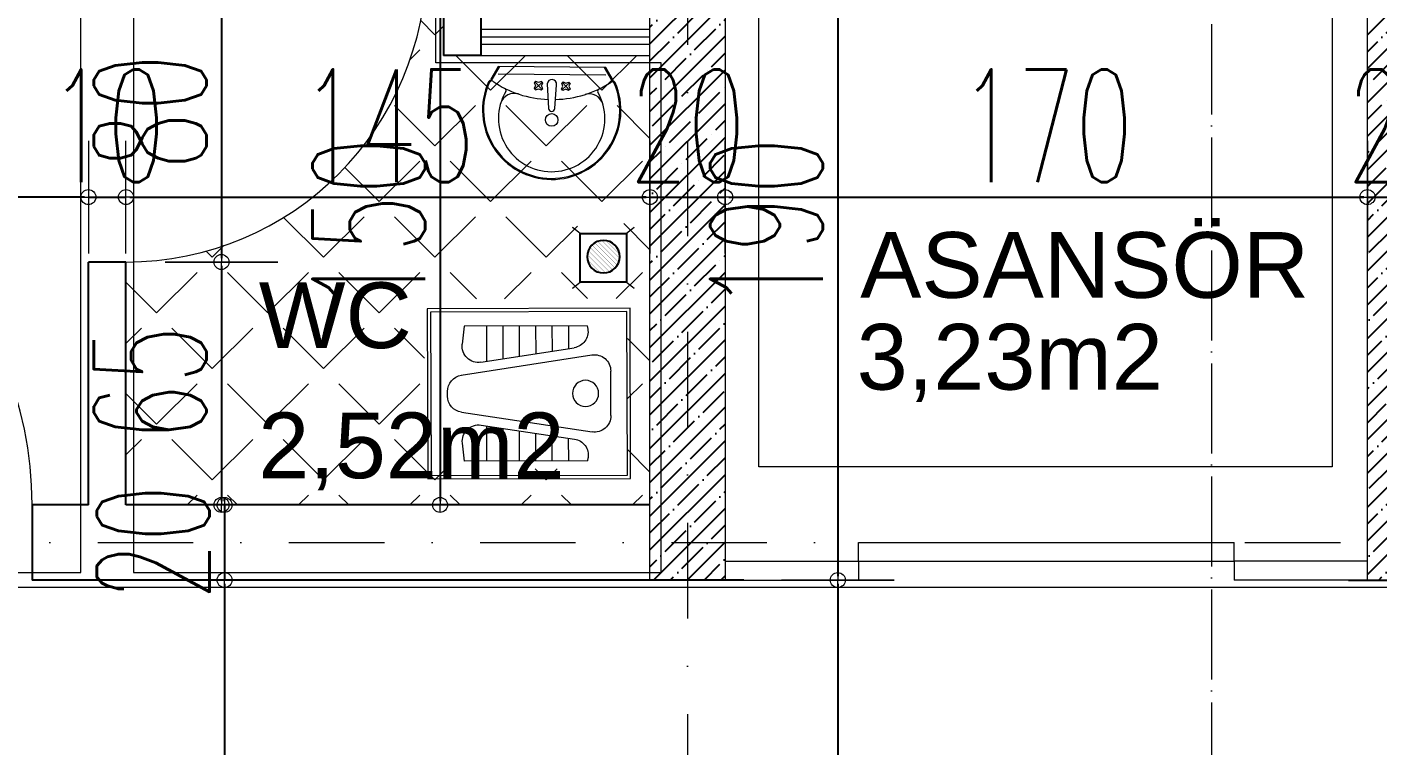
# Model space of a CAD drawing. Header units: millimetres. Extents: x -16104 to 67872, y -88009 to 12107.
# Drawn here: x 26156 to 26515.7, y -6313.7 to -6122.3 of the extents above; entities that cross this region are included whole.
import ezdxf

# ---------------------------------------------------------------- set-up
doc = ezdxf.new("R2010")
doc.units = ezdxf.units.MM
for name, pattern in [('ACAD_ISO04W100', [30, 24, -3, 0, -3]), ('ACAD_ISO07W100', [3, 0, -3]), ('DASHDOTX2', [50.8, 25.4, -12.7, 0, -12.7])]:
    doc.linetypes.add(name, pattern=pattern)
doc.layers.get('0').update_dxf_attribs({"color": 241})
for name, color, linetype, lineweight in [('AKS', 1, 'ACAD_ISO07W100', 5), ('akslar', 144, 'Continuous', 20), ('duvar', 123, 'Continuous', 25), ('emsal&kolon', 1, 'Continuous', 5), ('kapı', 3, 'Continuous', 5), ('OLCU', 54, 'Continuous', 13), ('pencere', 5, 'Continuous', 5), ('SıVA', 40, 'Continuous', 9), ('TARAMA', 8, 'Continuous', 15), ('tefriş', 30, 'Continuous', 5), ('ÖLÇÜ', 252, 'Continuous', 20)]:
    doc.layers.add(name, color=color, linetype=linetype, lineweight=lineweight)
doc.styles.add('DIM', font='Txttw.shx', dxfattribs={"width": 0.6})
doc.dimstyles.new('50', dxfattribs={"dimscale": 0, "dimtxt": 30, "dimasz": 1, "dimexe": 0, "dimexo": 2, "dimgap": 4, "dimtad": 1, "dimdec": 0, "dimzin": 0, "dimdsep": 46, "dimtxsty": 'DIM', "dimblk1": 'DOT', "dimblk2": 'DOT', "dimsah": 1, "dimcen": 1.5, "dimdle": 3, "dimse1": 1, "dimse2": 1, "dimclrd": 256, "dimclre": 9, "dimclrt": 256, "dimadec": 0, "dimazin": 0, "dimtfac": 0.24, "dimtdec": 0, "dimtix": 1, "dimtmove": 2, "dimatfit": 3, "dimldrblk": 'DOT', "dimfxl": 0, "dimtolj": 1, "dimtzin": 15, "dimarcsym": 0})

# ---------------------------------------------------------------- blocks, each defined once
blk = doc.blocks.new('DOT')
for p, q in [((0, 15), (0, -15)), ((-2, 0), (0, 0)), ((2, 0), (0, 0))]:
    blk.add_line(p, q)
blk.add_circle((0, 0), 2)
blk = doc.blocks.new('*D7304')
at = {"layer": 'Defpoints', "color": 0, "transparency": 16777216}
for p in [(26207.79, -6104.87), (26207.79, -6184.87), (26207.79, -6184.87)]:
    blk.add_point(p, dxfattribs=at)
at = {"layer": 'OLCU', "lineweight": -2, "transparency": 16777216}
blk.add_line((26207.79, -6105.87), (26207.79, -6183.87), dxfattribs=at)
for p, rotation in [((26207.79, -6104.87), 90), ((26207.79, -6184.87), 270)]:
    blk.add_blockref('DOT', p, dxfattribs=dict(at, rotation=rotation))
at = {"layer": 'OLCU', "transparency": 16777216, "insert": (26188.79, -6144.87), "char_height": 30, "attachment_point": 5, "rotation": 90, "style": 'DIM'}
blk.add_mtext('\\A1;80', dxfattribs=at)
blk = doc.blocks.new('*D7611')
at = {"layer": 'Defpoints', "color": 0, "transparency": 16777216}
for p in [(26182.37, -6184.87), (26182.37, -6249.56), (26207.79, -6249.56)]:
    blk.add_point(p, dxfattribs=at)
at = {"layer": 'OLCU', "lineweight": -2, "transparency": 16777216}
blk.add_line((26207.79, -6185.87), (26207.79, -6248.56), dxfattribs=at)
for p, rotation in [((26207.79, -6184.87), 90), ((26207.79, -6249.56), 270)]:
    blk.add_blockref('DOT', p, dxfattribs=dict(at, rotation=rotation))
at = {"layer": 'OLCU', "transparency": 16777216, "insert": (26188.79, -6217.22), "char_height": 30, "attachment_point": 5, "rotation": 90, "style": 'DIM'}
blk.add_mtext('\\A1;65', dxfattribs=at)
blk = doc.blocks.new('*D7305')
at = {"layer": 'Defpoints', "color": 0, "transparency": 16777216}
for p in [(26208.63, -6249.56), (26208.63, -6269.56), (26208.63, -6269.56)]:
    blk.add_point(p, dxfattribs=at)
at = {"layer": 'OLCU', "lineweight": -2, "transparency": 16777216}
for p, q in [((26208.63, -6248.56), (26208.63, -6247.56)), ((26208.63, -6249.56), (26208.63, -6269.56)), ((26208.63, -6270.56), (26208.63, -6271.56))]:
    blk.add_line(p, q, dxfattribs=at)
for p, rotation in [((26208.63, -6249.56), 270), ((26208.63, -6269.56), 90)]:
    blk.add_blockref('DOT', p, dxfattribs=dict(at, rotation=rotation))
at = {"layer": 'OLCU', "transparency": 16777216, "insert": (26189.63, -6259.56), "char_height": 30, "attachment_point": 5, "rotation": 90, "style": 'DIM'}
blk.add_mtext('\\A1;20', dxfattribs=at)
blk = doc.blocks.new('*D7306')
at = {"layer": 'Defpoints', "color": 0, "transparency": 16777216}
for p in [(26208.63, -6269.56), (26208.63, -6409.56), (26208.63, -6409.56)]:
    blk.add_point(p, dxfattribs=at)
at = {"layer": 'OLCU', "lineweight": -2, "transparency": 16777216}
blk.add_line((26208.63, -6270.56), (26208.63, -6408.56), dxfattribs=at)
for p, rotation in [((26208.63, -6269.56), 90), ((26208.63, -6409.56), 270)]:
    blk.add_blockref('DOT', p, dxfattribs=dict(at, rotation=rotation))
at = {"layer": 'OLCU', "transparency": 16777216, "insert": (26189.63, -6339.56), "char_height": 30, "attachment_point": 5, "rotation": 90, "style": 'DIM'}
blk.add_mtext('\\A1;140', dxfattribs=at)
blk = doc.blocks.new('*D7617')
at = {"layer": 'Defpoints', "color": 0, "transparency": 16777216}
for p in [(26371.87, -6079.87), (26371.87, -6269.56), (26372.71, -6269.56)]:
    blk.add_point(p, dxfattribs=at)
at = {"layer": 'OLCU', "lineweight": -2, "transparency": 16777216}
blk.add_line((26371.87, -6080.87), (26371.87, -6268.56), dxfattribs=at)
for p, rotation in [((26371.87, -6079.87), 90), ((26371.87, -6269.56), 270)]:
    blk.add_blockref('DOT', p, dxfattribs=dict(at, rotation=rotation))
at = {"layer": 'OLCU', "transparency": 16777216, "insert": (26352.87, -6174.72), "char_height": 30, "attachment_point": 5, "rotation": 90, "style": 'DIM'}
blk.add_mtext('\\A1;190', dxfattribs=at)
blk = doc.blocks.new('*D7312')
at = {"layer": 'Defpoints', "color": 0, "transparency": 16777216}
for p in [(26265.99, -6099.87), (26265.99, -6249.56), (26265.99, -6249.56)]:
    blk.add_point(p, dxfattribs=at)
at = {"layer": 'OLCU', "lineweight": -2, "transparency": 16777216}
blk.add_line((26265.99, -6100.87), (26265.99, -6248.56), dxfattribs=at)
for p, rotation in [((26265.99, -6099.87), 90), ((26265.99, -6249.56), 270)]:
    blk.add_blockref('DOT', p, dxfattribs=dict(at, rotation=rotation))
at = {"layer": 'OLCU', "transparency": 16777216, "insert": (26246.99, -6174.72), "char_height": 30, "attachment_point": 5, "rotation": 90, "style": 'DIM'}
blk.add_mtext('\\A1;150', dxfattribs=at)
blk = doc.blocks.new('*D7619')
at = {"layer": 'Defpoints', "color": 0, "transparency": 16777216}
for p in [(26182.38, -6167.58), (26172.37, -6184.87), (26182.38, -6184.87)]:
    blk.add_point(p, dxfattribs=at)
at = {"layer": 'OLCU', "lineweight": -2, "transparency": 16777216}
for p, q in [((26171.37, -6167.58), (26170.37, -6167.58)), ((26172.37, -6167.58), (26182.38, -6167.58)), ((26183.38, -6167.58), (26184.38, -6167.58))]:
    blk.add_line(p, q, dxfattribs=at)
blk.add_blockref('DOT', (26172.37, -6167.58), dxfattribs=at)
at = {"layer": 'OLCU', "lineweight": -2, "transparency": 16777216, "rotation": 180}
blk.add_blockref('DOT', (26182.38, -6167.58), dxfattribs=at)
at = {"layer": 'OLCU', "transparency": 16777216, "insert": (26177.37, -6148.58), "char_height": 30, "attachment_point": 5, "style": 'DIM'}
blk.add_mtext('\\A1;10', dxfattribs=at)
blk = doc.blocks.new('*D7314')
at = {"layer": 'Defpoints', "color": 0, "transparency": 16777216}
for p in [(26042.37, -6167.58), (26042.37, -6184.87), (26172.37, -6184.87)]:
    blk.add_point(p, dxfattribs=at)
at = {"layer": 'OLCU', "lineweight": -2, "transparency": 16777216}
blk.add_line((26171.37, -6167.58), (26043.37, -6167.58), dxfattribs=at)
at = {"layer": 'OLCU', "lineweight": -2, "transparency": 16777216, "rotation": 180}
blk.add_blockref('DOT', (26042.37, -6167.58), dxfattribs=at)
at = {"layer": 'OLCU', "lineweight": -2, "transparency": 16777216}
blk.add_blockref('DOT', (26172.37, -6167.58), dxfattribs=at)
at = {"layer": 'OLCU', "transparency": 16777216, "insert": (26107.37, -6148.58), "char_height": 30, "attachment_point": 5, "style": 'DIM'}
blk.add_mtext('\\A1;130', dxfattribs=at)
blk = doc.blocks.new('*D7321')
at = {"layer": 'Defpoints', "color": 0, "transparency": 16777216}
for p in [(26182.38, -6167.58), (26321.87, -6167.58), (26321.87, -6167.58)]:
    blk.add_point(p, dxfattribs=at)
at = {"layer": 'OLCU', "lineweight": -2, "transparency": 16777216}
blk.add_line((26183.38, -6167.58), (26320.87, -6167.58), dxfattribs=at)
at = {"layer": 'OLCU', "lineweight": -2, "transparency": 16777216, "rotation": 180}
blk.add_blockref('DOT', (26182.38, -6167.58), dxfattribs=at)
at = {"layer": 'OLCU', "lineweight": -2, "transparency": 16777216}
blk.add_blockref('DOT', (26321.87, -6167.58), dxfattribs=at)
at = {"layer": 'OLCU', "transparency": 16777216, "insert": (26252.12, -6148.58), "char_height": 30, "attachment_point": 5, "style": 'DIM'}
blk.add_mtext('\\A1;145', dxfattribs=at)
blk = doc.blocks.new('*D7620')
at = {"layer": 'Defpoints', "color": 0, "transparency": 16777216}
for p in [(26321.87, -6167.58), (26341.87, -6167.58), (26341.87, -6167.58)]:
    blk.add_point(p, dxfattribs=at)
at = {"layer": 'OLCU', "lineweight": -2, "transparency": 16777216}
for p, q in [((26320.87, -6167.58), (26319.87, -6167.58)), ((26321.87, -6167.58), (26341.87, -6167.58)), ((26342.87, -6167.58), (26343.87, -6167.58))]:
    blk.add_line(p, q, dxfattribs=at)
blk.add_blockref('DOT', (26321.87, -6167.58), dxfattribs=at)
at = {"layer": 'OLCU', "lineweight": -2, "transparency": 16777216, "rotation": 180}
blk.add_blockref('DOT', (26341.87, -6167.58), dxfattribs=at)
at = {"layer": 'OLCU', "transparency": 16777216, "insert": (26331.87, -6148.58), "char_height": 30, "attachment_point": 5, "style": 'DIM'}
blk.add_mtext('\\A1;20', dxfattribs=at)
blk = doc.blocks.new('*D7322')
at = {"layer": 'Defpoints', "color": 0, "transparency": 16777216}
for p in [(26341.87, -6167.58), (26512.87, -6167.58), (26512.87, -6167.58)]:
    blk.add_point(p, dxfattribs=at)
at = {"layer": 'OLCU', "lineweight": -2, "transparency": 16777216}
blk.add_line((26342.87, -6167.58), (26511.87, -6167.58), dxfattribs=at)
at = {"layer": 'OLCU', "lineweight": -2, "transparency": 16777216, "rotation": 180}
blk.add_blockref('DOT', (26341.87, -6167.58), dxfattribs=at)
at = {"layer": 'OLCU', "lineweight": -2, "transparency": 16777216}
blk.add_blockref('DOT', (26512.87, -6167.58), dxfattribs=at)
at = {"layer": 'OLCU', "transparency": 16777216, "insert": (26427.37, -6148.58), "char_height": 30, "attachment_point": 5, "style": 'DIM'}
blk.add_mtext('\\A1;170', dxfattribs=at)
blk = doc.blocks.new('*D7621')
at = {"layer": 'Defpoints', "color": 0, "transparency": 16777216}
for p in [(26512.87, -6167.58), (26532.87, -6167.58), (26532.87, -6167.58)]:
    blk.add_point(p, dxfattribs=at)
at = {"layer": 'OLCU', "lineweight": -2, "transparency": 16777216}
for p, q in [((26511.87, -6167.58), (26510.87, -6167.58)), ((26512.87, -6167.58), (26532.87, -6167.58)), ((26533.87, -6167.58), (26534.87, -6167.58))]:
    blk.add_line(p, q, dxfattribs=at)
blk.add_blockref('DOT', (26512.87, -6167.58), dxfattribs=at)
at = {"layer": 'OLCU', "lineweight": -2, "transparency": 16777216, "rotation": 180}
blk.add_blockref('DOT', (26532.87, -6167.58), dxfattribs=at)
at = {"layer": 'OLCU', "transparency": 16777216, "insert": (26522.87, -6148.58), "char_height": 30, "attachment_point": 5, "style": 'DIM'}
blk.add_mtext('\\A1;20', dxfattribs=at)
blk = doc.blocks.new('*D7535')
at = {"layer": 'Defpoints', "color": 0, "transparency": 16777216}
for p in [(26371.87, -6269.56), (26371.87, -6421.56), (26372.71, -6421.56)]:
    blk.add_point(p, dxfattribs=at)
at = {"layer": 'OLCU', "lineweight": -2, "transparency": 16777216}
blk.add_line((26371.87, -6270.56), (26371.87, -6420.56), dxfattribs=at)
for p, rotation in [((26371.87, -6269.56), 90), ((26371.87, -6421.56), 270)]:
    blk.add_blockref('DOT', p, dxfattribs=dict(at, rotation=rotation))
at = {"layer": 'OLCU', "transparency": 16777216, "insert": (26352.87, -6345.56), "char_height": 30, "attachment_point": 5, "rotation": 90, "style": 'DIM'}
blk.add_mtext('\\A1;152', dxfattribs=at)
blk = doc.blocks.new('hela taşı')
for p, q in [((2105.67, 990.71), (2105.67, 1042.71)), ((2105.67, 1042.71), (2167.67, 1042.71)), ((2106.67, 991.71), (2106.67, 1041.71)), ((2106.67, 1041.71), (2166.67, 1041.71)), ((2166.67, 1041.71), (2166.67, 991.71)), ((2167.67, 1042.71), (2167.67, 990.71)), ((2118.79, 1037.37), (2118.63, 1036.38)), ((2118.79, 1037.37), (2156.43, 1037.37)), ((2124.59, 1037.37), (2124.59, 1030.41)), ((2129.59, 1037.37), (2129.59, 1029.65)), ((2134.59, 1037.37), (2134.59, 1028.88)), ((2139.59, 1037.37), (2139.59, 1028.11)), ((2144.59, 1037.37), (2144.59, 1027.35)), ((2149.59, 1037.37), (2149.59, 1026.58)), ((2156.43, 1037.37), (2157.06, 1031.82)), ((2157.33, 1022.36), (2117.42, 1028.48)), ((2151.33, 1026.32), (2122.82, 1030.68)), ((2111.67, 1009.89), (2111.67, 1023.53)), ((2161.57, 1016), (2161.57, 1017.42)), ((2157.33, 1011.06), (2117.42, 1004.95)), ((2151.33, 1007.11), (2122.82, 1002.74)), ((2129.59, 996.05), (2129.59, 1003.77)), ((2134.59, 996.05), (2134.59, 1004.54)), ((2139.59, 996.05), (2139.59, 1005.31)), ((2144.59, 996.05), (2144.59, 1006.07)), ((2149.59, 996.05), (2149.59, 1006.84)), ((2124.59, 996.05), (2124.59, 1003.01)), ((2156.43, 996.05), (2157.06, 1001.61)), ((2118.79, 996.05), (2118.63, 997.04)), ((2118.79, 996.05), (2156.43, 996.05)), ((2166.67, 991.71), (2106.67, 991.71)), ((2167.67, 990.71), (2105.67, 990.71))]:
    blk.add_line(p, q)
blk.add_circle((2119.38, 1016.71), 4)
for centre, start, end in [((2123.58, 1035.63), 171.289, 261.289), ((2116.67, 1023.53), 81.289, 180), ((2152.09, 1031.26), 261.289, 6.4139), ((2156.57, 1017.42), 0, 81.289), ((2156.57, 1016), 278.711, 360), ((2116.67, 1009.89), 180, 278.711), ((2152.09, 1002.16), 353.5861, 98.711), ((2123.58, 997.8), 98.711, 188.711)]:
    blk.add_arc(centre, 5, start, end)
blk = doc.blocks.new('lavabo')
at = {"layer": 'tefriş', "linetype": 'Continuous'}
for p, q in [((-22.77, -4.94), (-19.92, 0)), ((-22.43, -5.14), (-19.46, 0)), ((-19.92, 0), (19.92, 0)), ((19.46, 0), (22.43, -5.14)), ((19.92, 0), (22.77, -4.94)), ((19.92, -2.7), (-19.92, -2.7)), ((-6.25, -5.54), (-6.77, -6.08)), ((-6.77, -6.08), (-6.31, -7.1)), ((-6.31, -7.1), (-6.71, -8.15)), ((-6.71, -8.15), (-6.17, -8.66)), ((-6.51, -5.81), (-3.84, -8.34)), ((-6.44, -8.41), (-3.91, -5.74)), ((-5.2, -5.94), (-6.25, -5.54)), ((-6.17, -8.66), (-5.15, -8.21)), ((-4.18, -5.48), (-5.2, -5.94)), ((-5.15, -8.21), (-4.1, -8.61)), ((-3.64, -6), (-4.18, -5.48)), ((-4.1, -8.61), (-3.58, -8.07)), ((-4.04, -7.04), (-3.64, -6)), ((-3.58, -8.07), (-4.04, -7.04)), ((-1.17, -15.33), (-1.76, -6.54)), ((1.76, -6.26), (1.14, -15.33)), ((3.38, -5.9), (3.91, -5.38)), ((3.81, -6.94), (3.38, -5.9)), ((3.38, -7.98), (3.81, -6.94)), ((3.91, -8.51), (3.38, -7.98)), ((6.25, -8.24), (3.65, -5.64)), ((6.25, -5.64), (3.65, -8.24)), ((3.91, -5.38), (4.95, -5.81)), ((4.95, -8.08), (3.91, -8.51)), ((4.95, -5.81), (5.99, -5.38)), ((5.99, -8.51), (4.95, -8.08)), ((5.99, -5.38), (6.51, -5.9)), ((6.51, -7.98), (5.99, -8.51)), ((6.51, -5.9), (6.08, -6.94)), ((6.08, -6.94), (6.51, -7.98))]:
    blk.add_line(p, q, dxfattribs=at)
at = {"layer": 'tefriş', "linetype": 'Continuous', "extrusion": (0, 0, -1)}
for centre, major_axis, ratio, start_param, end_param in [((-23.47, -4.54), (-0.566, 0.566), 1, 2.879793, 3.399519), ((0, -6.4), (-1.25, -1.25), 1, 0.7034, 3.844992), ((23.47, -4.54), (-0.566, -0.566), 1, 6.025259, 6.544985), ((0, -16), (-18.1, -18.1), 1, 5.497787, 7.48683), ((0, -16), (-17.82, -17.82), 1, 5.497787, 7.48683), ((-22.66, -5.93), (-0.566, -0.566), 1, 1.203644, 1.828723), ((-22.66, -5.93), (-0.283, 0.283), 1, -0.367152, 0.257926), ((-23.47, -4.54), (-0.849, -0.849), 1, 4.45059, 4.970315), ((-22.3, -6.09), (-0.566, -0.566), 1, 1.828723, 2.945097), ((-0.28, 26.67), (-27.35, -27.35), 1, 5.526576, 6.089571), ((0, -19.04), (-13.92, 13.92), 1, 3.926991, 6.023888), ((-13.8, -15.22), (-3.8, -3.8), 1, 1.128011, 2.639725), ((-17.71, -8.76), (-0.566, -0.566), 1, 2.805213, 4.453092), ((0, -16), (-18.1, -18.1), 1, 3.508745, 5.497787), ((0, -16), (-17.82, -17.82), 1, 3.508745, 5.497787), ((0, -19.04), (-13.92, 13.92), 1, 1.830093, 3.926991), ((0.28, 26.67), (-27.35, -27.35), 1, 4.906004, 5.469573), ((13.8, -15.22), (-3.8, -3.8), 1, 2.072664, 3.584378), ((17.71, -8.76), (-0.566, -0.566), 1, 0.259297, 1.907176), ((22.3, -6.09), (-0.566, 0.566), 1, 0.196496, 1.31287), ((23.47, -4.54), (-0.849, 0.849), 1, 4.454463, 4.974188), ((22.66, -5.93), (-0.283, 0.283), 1, 1.31287, 1.937948), ((22.66, -5.93), (-0.566, 0.566), 1, 1.31287, 1.937948), ((-0.01, -19.56), (0, 2.35), 0.991954, 1.570796326779968, 7.853981633959554), ((-0.01, -15.24), (-0.82, 0.82), 1, 2.438193, 5.415789)]:
    blk.add_ellipse(centre, major_axis=major_axis, ratio=ratio, start_param=start_param, end_param=end_param, dxfattribs=at)
blk = doc.blocks.new('A$C412C2498')
at = {"color": 5, "const_width": 0.6}
for points in [[(3.64, 24.29), (0.19, 27)], [(23.8, 24.29), (27.26, 27)], [(3.64, 2.95), (0.19, 0.24)], [(23.8, 2.95), (27.26, 0.24)]]:
    blk.add_lwpolyline(points, dxfattribs=at)
at = {"color": 5}
blk.add_lwpolyline([(23.8, 24.29), (3.64, 24.29), (3.64, 2.95), (23.8, 2.95)], close=True, dxfattribs=at)
at = {"const_width": 0.1}
for points in [[(6.68, 12.23), (14.63, 20.17)], [(6.76, 14.48), (12.37, 20.1)], [(7.15, 10.44), (16.41, 19.71)], [(7.89, 9.07), (17.79, 18.97)], [(8.8, 8), (18.86, 18.06)], [(9.96, 7.09), (19.77, 16.9)], [(11.26, 6.45), (20.41, 15.6)], [(13.03, 6.04), (20.82, 13.83)], [(14.77, 6.07), (20.78, 12.09)], [(17.41, 7.02), (19.84, 9.45)]]:
    blk.add_lwpolyline(points, dxfattribs=at)
blk.add_circle((13.74, 13.11), 7.12)
blk = doc.blocks.new('A$C5E2C1EC0')
at = {"xscale": 0.6105719971092185, "yscale": 0.6105719971092185, "zscale": 0.6105719971092185}
blk.add_blockref('A$C412C2498', (0, 0), dxfattribs=at)

msp = doc.modelspace()

# ---------------------------------------------------------------- hatches: boundary and pattern name
h = msp.add_hatch()
h.set_pattern_fill('ANSI35,_O', color=256)
h.set_pattern_definition([(45, (14410.221, -17059.605), (-4.490128, 4.490128), []), (45, (14414.711, -17059.605), (-4.490128, 4.490128), [7.9375, -1.5875, 0, -1.5875])])
h.paths.add_polyline_path([(26331.87, -6259.56), (26321.87, -6259.56), (26321.87, -6269.56), (26331.87, -6269.56)])
h.paths.add_polyline_path([(26341.87, -6259.56), (26331.87, -6259.56), (26331.87, -6269.56), (26341.87, -6269.56)])
h.paths.add_polyline_path([(26341.87, -6079.87), (26512.87, -6079.87), (26512.87, -6259.56), (26522.87, -6259.56), (26522.87, -6059.87), (26331.87, -6059.87), (26331.87, -6259.56), (26341.87, -6259.56)])
h.paths.add_polyline_path([(26331.87, -6059.87), (26321.87, -6059.87), (26321.87, -6259.56), (26331.87, -6259.56)])
h.paths.add_polyline_path([(26532.87, -6259.56), (26522.87, -6259.56), (26522.87, -6269.56), (26532.87, -6269.56)])
h.paths.add_polyline_path([(26522.87, -6259.56), (26512.87, -6259.56), (26512.87, -6269.56), (26522.87, -6269.56)])
h.paths.add_polyline_path([(26532.87, -6079.87), (26532.87, -6059.87), (26522.87, -6059.87), (26522.87, -6259.56), (26532.87, -6259.56)])
h.paths.add_polyline_path([(26330.37, -6203.65), (26330.37, -6145.79), (26375.37, -6145.79), (26375.37, -6203.65)], flags=9)
h.paths.add_polyline_path([(26309.8, -6126.08), (26353.94, -6126.08), (26353.94, -6171.08), (26309.8, -6171.08)], flags=9)
h.paths.add_polyline_path([(26500.8, -6126.08), (26544.94, -6126.08), (26544.94, -6171.08), (26500.8, -6171.08)], flags=9)
h.paths.add_polyline_path([(26274.78, -6085.07), (26344.62, -6083.68), (26344.26, -6065.92), (26274.43, -6067.31)], flags=9)
h.paths.add_polyline_path([(26275.52, -6117.88), (26330.25, -6116.79), (26329.93, -6100.41), (26275.19, -6101.5)], flags=9)
h.paths.add_polyline_path([(26528.04, -6118.3), (26582.77, -6117.21), (26582.45, -6100.82), (26527.71, -6101.91)], flags=9)
h.paths.add_polyline_path([(26520.35, -6085.05), (26590.18, -6083.67), (26589.83, -6065.9), (26519.99, -6067.29)], flags=9)
at = {"layer": 'TARAMA'}
h = msp.add_hatch(dxfattribs=at)
h.set_pattern_fill('ANGLE,_O', color=256, scale=3, angle=45)
h.set_pattern_definition([(135, (38444.523, -17059.605), (14.817423, 14.817423), [15.24, -5.715]), (45, (38444.523, -17059.605), (14.817423, -14.817423), [15.24, -5.715])])
h.paths.add_polyline_path([(26321.87, -6129.87), (26321.87, -6249.56), (26241.44, -6249.56), (26241.44, -6158.83, 0.187215), (26262.38, -6104.87), (26241.44, -6104.87), (26241.44, -6099.87), (26266.87, -6099.87), (26266.87, -6129.87), (26276.87, -6129.87)])
h.paths.add_polyline_path([(26302.57, -6171.67), (26302.57, -6184.69), (26314.88, -6184.69), (26314.88, -6171.67)], flags=16)
h.paths.add_polyline_path([(26304.39, -6178.31), (26309.15, -6173.55, -0.064205), (26310.23, -6173.8), (26304.64, -6179.39, -0.064205)], flags=0)
h.paths.add_polyline_path([(26261.81, -6194.73), (26261.93, -6240.03), (26315.95, -6239.89), (26315.83, -6194.59)], flags=16)
h.paths.add_polyline_path([(26262.69, -6195.6), (26262.8, -6239.16), (26315.07, -6239.02), (26314.96, -6195.46)], flags=0)
h.paths.add_polyline_path([(26277.58, -6199.34), (26277.6, -6208.74), (26299.37, -6205.34), (26299.36, -6199.28)], flags=0)
h.paths.add_polyline_path([(26277.65, -6225.94), (26277.67, -6235.34), (26299.45, -6235.28), (26299.43, -6229.22)], flags=0)
h.paths.add_polyline_path([(26241.44, -6158.83), (26241.44, -6249.56), (26194.37, -6249.56), (26182.37, -6249.56), (26182.37, -6184.87), (26182.38, -6184.87, 0.210663)])
edge = h.paths.add_edge_path(flags=16)
edge.add_ellipse((26190.03, -6203.89), major_axis=(0.407, 0.407), ratio=1, start_angle=255.3835, end_angle=285.1616)
edge.add_ellipse((26191.03, -6204.47), major_axis=(0.407, 0.407), ratio=1, start_angle=69.3472, end_angle=105.1616)
h.paths.add_polyline_path([(26192.59, -6216.08), (26191.84, -6216.4), (26191.09, -6216.09), (26190.72, -6216.48), (26191.03, -6217.22), (26190.73, -6217.97), (26191.11, -6218.35), (26191.85, -6218.03), (26192.6, -6218.34), (26192.98, -6217.95), (26192.67, -6217.21), (26192.97, -6216.46)], flags=16)
h.paths.add_polyline_path([(26192.7, -6223.35), (26191.97, -6223.69), (26191.21, -6223.4), (26190.84, -6223.79), (26191.17, -6224.53), (26190.89, -6225.29), (26191.28, -6225.65), (26192.02, -6225.32), (26192.78, -6225.61), (26193.14, -6225.21), (26192.81, -6224.48), (26193.09, -6223.72)], flags=16)
h.paths.add_polyline_path([(26241.44, -6099.87), (26241.44, -6104.87), (26182.37, -6104.87), (26182.37, -6099.87)])
h.paths.add_polyline_path([(26353.94, -6126.08), (26309.8, -6126.08), (26309.8, -6171.08), (26353.94, -6171.08)], flags=9)
h.paths.add_polyline_path([(26294.01, -6185.83), (26205.73, -6185.83), (26205.73, -6215.62), (26294.01, -6215.62)], flags=9)
h.paths.add_polyline_path([(26292.58, -6151.12), (26244.37, -6151.12), (26244.37, -6177.97), (26292.58, -6177.97)], flags=24)
h = msp.add_hatch(dxfattribs=at)
h.set_pattern_fill('ANGLE,_O', color=256, scale=3, angle=45)
h.set_pattern_definition([(45, (14410.221, -17059.605), (-14.817423, 14.817423), [15.24, -5.715]), (135, (14410.221, -17059.605), (-14.817423, -14.817423), [15.24, -5.715])])
h.paths.add_polyline_path([(26532.87, -6129.87), (26532.87, -6249.56), (26613.31, -6249.56), (26613.31, -6158.83, -0.187215), (26592.37, -6104.87), (26613.31, -6104.87), (26613.31, -6099.87), (26587.87, -6099.87), (26587.87, -6129.87), (26577.87, -6129.87)])
h.paths.add_polyline_path([(26552.17, -6171.67), (26552.17, -6184.69), (26539.86, -6184.69), (26539.86, -6171.67)], flags=16)
h.paths.add_polyline_path([(26550.38, -6177.87, -1), (26541.69, -6177.87, -1)], flags=0)
h.paths.add_polyline_path([(26592.93, -6194.73), (26592.81, -6240.03), (26538.8, -6239.89), (26538.92, -6194.59)], flags=16)
h.paths.add_polyline_path([(26592.06, -6195.6), (26591.94, -6239.16), (26539.67, -6239.02), (26539.79, -6195.46)], flags=0)
h.paths.add_polyline_path([(26577.17, -6199.34), (26577.14, -6208.74), (26555.37, -6205.34), (26555.39, -6199.28)], flags=0)
h.paths.add_polyline_path([(26577.1, -6225.94), (26577.07, -6235.34), (26555.29, -6235.28), (26555.31, -6229.22)], flags=0)
h.paths.add_polyline_path([(26672.37, -6184.87), (26672.37, -6184.87, -0.210663), (26613.31, -6158.83), (26613.31, -6249.56), (26660.37, -6249.56), (26672.37, -6249.56)])
h.paths.add_polyline_path([(26661.77, -6216.46), (26662.16, -6216.08), (26662.9, -6216.4), (26663.65, -6216.09), (26664.03, -6216.48), (26663.71, -6217.22), (26664.02, -6217.97), (26663.64, -6218.35), (26662.89, -6218.03), (26662.14, -6218.34), (26661.76, -6217.95), (26662.08, -6217.21)], flags=16)
h.paths.add_polyline_path([(26662.04, -6223.35), (26662.78, -6223.69), (26663.54, -6223.4), (26663.9, -6223.79), (26663.57, -6224.53), (26663.85, -6225.29), (26663.46, -6225.65), (26662.73, -6225.32), (26661.97, -6225.61), (26661.6, -6225.21), (26661.94, -6224.48), (26661.65, -6223.72)], flags=16)
h.paths.add_polyline_path([(26613.31, -6099.87), (26613.31, -6104.87), (26672.37, -6104.87), (26672.37, -6099.87)])
h.paths.add_polyline_path([(26500.8, -6126.08), (26544.94, -6126.08), (26544.94, -6171.08), (26500.8, -6171.08)], flags=9)
h.paths.add_polyline_path([(26560.73, -6185.83), (26649.02, -6185.83), (26649.02, -6215.62), (26560.73, -6215.62)], flags=9)
h.paths.add_polyline_path([(26562.16, -6151.12), (26610.38, -6151.12), (26610.38, -6177.97), (26562.16, -6177.97)], flags=24)

# ---------------------------------------------------------------- linework, layer by layer
at = {"layer": 'AKS', "color": 1, "linetype": 'ACAD_ISO04W100'}
msp.add_line((26471.35, -5369.07), (26471.35, -7691.51), dxfattribs=at)
at = {"layer": 'akslar', "linetype": 'DASHDOTX2'}
for p, q in [((26331.87, -5134.56), (26331.87, -7944.06)), ((24902.37, -6259.56), (27952.37, -6259.56))]:
    msp.add_line(p, q, dxfattribs=at)
at = {"layer": 'duvar'}
for p, q in [((26266.87, -6099.87), (26266.87, -6129.87)), ((26276.87, -6119.87), (26276.87, -6129.87)), ((26276.87, -6129.87), (26266.87, -6129.87)), ((26172.37, -6249.56), (26172.37, -6184.87)), ((26182.37, -6184.87), (26172.37, -6184.87)), ((26182.37, -6249.56), (26182.37, -6184.87)), ((26182.37, -6249.56), (26182.37, -6184.87)), ((26182.37, -6249.56), (26182.37, -6184.87)), ((26172.37, -6249.56), (26157.37, -6249.56)), ((26172.37, -6249.56), (26157.37, -6249.56)), ((26157.37, -6249.56), (26157.37, -6269.56)), ((26321.87, -6249.56), (26182.37, -6249.56)), ((26346.87, -6269.56), (26157.37, -6269.56)), ((26346.87, -6269.56), (26157.37, -6269.56)), ((26216.37, -6269.56), (26182.37, -6269.56)), ((26216.37, -6269.56), (26194.37, -6269.56)), ((26326.87, -6269.56), (26226.37, -6269.56)), ((26507.87, -6269.56), (26687.37, -6269.56)), ((26507.87, -6269.56), (26697.37, -6269.56))]:
    msp.add_line(p, q, dxfattribs=at)
at = {"layer": 'emsal&kolon'}
msp.add_lwpolyline([(26341.87, -6269.56), (26321.87, -6269.56), (26321.87, -6059.87), (26532.87, -6059.87), (26532.87, -6079.87), (26532.87, -6269.56), (26512.87, -6269.56), (26512.87, -6079.87), (26341.87, -6079.87), (26341.87, -6269.56)], dxfattribs=at)
at = {"layer": 'kapı'}
for p, q in [((26377.37, -6259.56), (26477.37, -6259.56)), ((26377.37, -6264.56), (26377.37, -6259.56)), ((26477.37, -6264.56), (26477.37, -6259.56)), ((26341.87, -6264.56), (26377.37, -6264.56)), ((26377.37, -6264.56), (26377.37, -6269.56)), ((26377.37, -6264.56), (26477.37, -6264.56)), ((26477.37, -6264.56), (26477.37, -6269.56)), ((26512.87, -6264.56), (26477.37, -6264.56)), ((26346.87, -6269.56), (26377.37, -6269.56)), ((26507.87, -6269.56), (26477.37, -6269.56))]:
    msp.add_line(p, q, dxfattribs=at)
for centre, radius, start, end in [((26182.38, -6104.87), 80, 270, 0), ((26057.37, -6249.56), 100, 0, 90)]:
    msp.add_arc(centre, radius, start, end, dxfattribs=at)
at = {"layer": 'pencere'}
for p, q in [((26276.87, -6122.87), (26321.87, -6122.87)), ((26276.87, -6124.87), (26321.87, -6124.87)), ((26276.87, -6126.87), (26321.87, -6126.87)), ((26276.87, -6129.87), (26321.87, -6129.87))]:
    msp.add_line(p, q, dxfattribs=at)
at = {"layer": 'SıVA'}
for points in [[(26210.37, -5921.87), (26072.37, -5921.87), (25982.37, -5921.87), (25847.37, -5921.87), (25757.37, -5921.87), (25549.37, -5921.87), (25549.37, -6047.87), (25937.37, -6047.87), (26044.37, -6047.87), (26044.37, -6267.56), (26170.37, -6267.56), (26170.37, -6087.87), (26210.37, -6087.87)], [(26184.37, -6101.87), (26184.38, -6184.87), (26184.38, -6267.56), (26324.87, -6267.56), (26324.87, -6131.87), (26264.87, -6131.87), (26264.87, -6101.87)], [(26800.37, -6547.56), (26800.37, -6271.56), (26687.37, -6271.56), (26157.37, -6271.56), (26054.37, -6271.56), (26054.37, -6547.56), (26172.37, -6547.56)]]:
    msp.add_lwpolyline(points, close=True, dxfattribs=at)
at = {"layer": 'ÖLÇÜ'}
msp.add_lwpolyline([(26350.87, -6107.15), (26503.49, -6107.15), (26503.49, -6239.37), (26350.87, -6239.37)], close=True, dxfattribs=at)

# ---------------------------------------------------------------- block references
at = {"ltscale": 50, "xscale": -1, "rotation": 180}
msp.add_blockref('A$C5E2C1EC0', (26301.08, -6175.44), dxfattribs=at)
at = {"layer": 'tefriş', "xscale": -0.7200000000257735, "yscale": 0.720000000030268, "zscale": 0.7200000000000002, "rotation": 359.6165226518136}
msp.add_blockref('lavabo', (26295.79, -6132.94), dxfattribs=at)
at = {"layer": 'tefriş', "lineweight": 25, "xscale": -0.8711999999906481, "yscale": 0.8712000000014086, "zscale": 0.8712000000000001, "rotation": 0.1493192762102069}
msp.add_blockref('hela taşı', (28153.43, -7100.8), dxfattribs=at)

# ---------------------------------------------------------------- texts
at = {"layer": 'emsal&kolon', "char_height": 17.5, "width": 1076.8413}
for s, insert, attachment_point in [('{\\fArial|b0|i0|c162|p34;ASANSÖR}', (26497.36, -6194.65), 9), ('{\\fArial|b0|i0|c162|p34;WC}', (26258.47, -6208.05), 9), ('{\\fArial|b0|i0|c162|p34;3,23m2}', (26458.43, -6222.11), 9), ('{\\fArial|b0|i0|c162|p34;2,52m2}', (26217.58, -6245.7), 7)]:
    msp.add_mtext(s, dxfattribs=dict(at, insert=insert, attachment_point=attachment_point))

# ---------------------------------------------------------------- dimensions: what is measured, and where the dimension line sits
at = {"layer": 'OLCU'}
for base, p1, p2, text, picture, middle in [((26371.87, -6269.56), (26371.87, -6079.87), (26372.71, -6269.56), '190', '*D7617', (26352.87, -6174.72)), ((26265.99, -6249.56), (26265.99, -6099.87), (26265.99, -6249.56), '150', '*D7312', (26246.99, -6174.72)), ((26208.63, -6409.56), (26208.63, -6269.56), (26208.63, -6409.56), '140', '*D7306', (26189.63, -6339.56)), ((26371.87, -6421.56), (26371.87, -6269.56), (26372.71, -6421.56), '152', '*D7535', (26352.87, -6345.56))]:
    dim = msp.add_linear_dim(base=base, p1=p1, p2=p2, angle=90, text=text, dimstyle='50', override={"dimscale": 1}, dxfattribs=at)
    dim.commit()
    dim.dimension.update_dxf_attribs({"geometry": picture, "text_midpoint": middle})
for base, p1, p2, picture, middle in [((26207.79, -6184.87), (26207.79, -6104.87), (26207.79, -6184.87), '*D7304', (26188.79, -6144.87)), ((26207.79, -6249.56), (26182.37, -6184.87), (26182.37, -6249.56), '*D7611', (26188.79, -6217.22)), ((26208.63, -6269.56), (26208.63, -6249.56), (26208.63, -6269.56), '*D7305', (26189.63, -6259.56))]:
    dim = msp.add_linear_dim(base=base, p1=p1, p2=p2, angle=90, dimstyle='50', override={"dimscale": 1}, dxfattribs=at)
    dim.commit()
    dim.dimension.update_dxf_attribs({"geometry": picture, "text_midpoint": middle})
for base, p1, p2, picture, middle in [((26042.37, -6167.58), (26172.37, -6184.87), (26042.37, -6184.87), '*D7314', (26107.37, -6148.58)), ((26182.38, -6167.58), (26172.37, -6184.87), (26182.38, -6184.87), '*D7619', (26177.37, -6148.58)), ((26341.87, -6167.58), (26321.87, -6167.58), (26341.87, -6167.58), '*D7620', (26331.87, -6148.58)), ((26532.87, -6167.58), (26512.87, -6167.58), (26532.87, -6167.58), '*D7621', (26522.87, -6148.58))]:
    dim = msp.add_linear_dim(base=base, p1=p1, p2=p2, dimstyle='50', override={"dimscale": 1}, dxfattribs=at)
    dim.commit()
    dim.dimension.update_dxf_attribs({"geometry": picture, "text_midpoint": middle})
for base, p1, p2, text, picture, middle in [((26321.87, -6167.58), (26182.38, -6167.58), (26321.87, -6167.58), '145', '*D7321', (26252.12, -6148.58)), ((26512.87, -6167.58), (26341.87, -6167.58), (26512.87, -6167.58), '170', '*D7322', (26427.37, -6148.58))]:
    dim = msp.add_linear_dim(base=base, p1=p1, p2=p2, text=text, dimstyle='50', override={"dimscale": 1}, dxfattribs=at)
    dim.commit()
    dim.dimension.update_dxf_attribs({"geometry": picture, "text_midpoint": middle})

doc.saveas('drawing.dxf')
